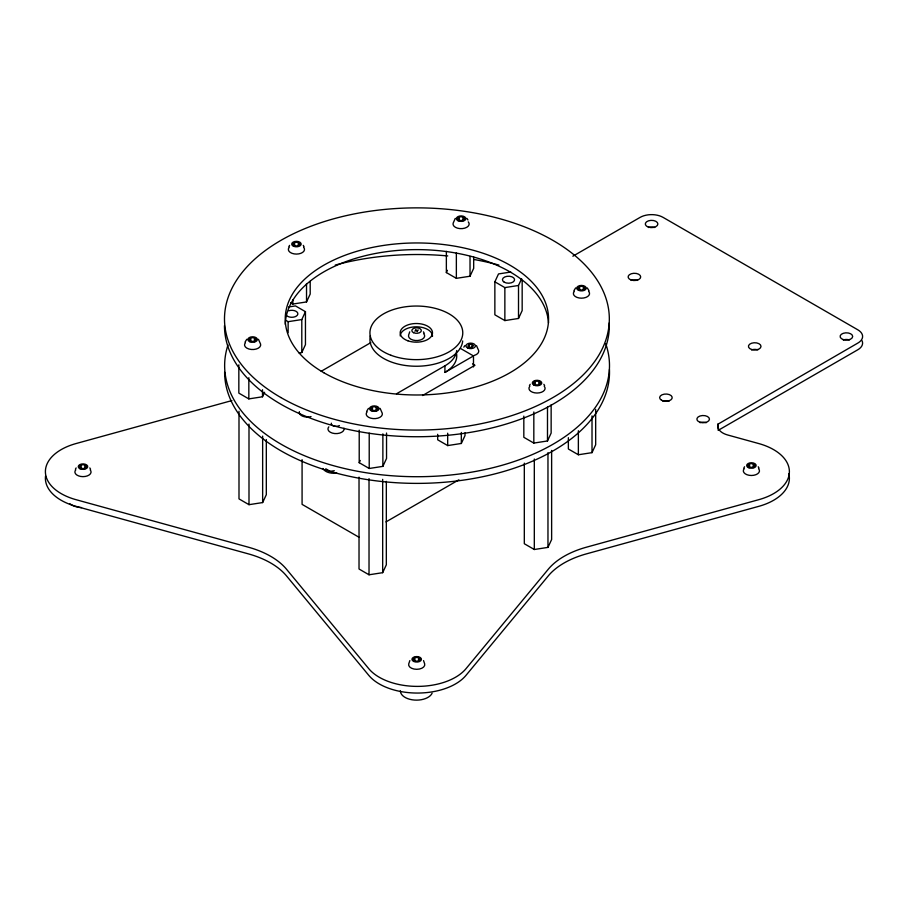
<?xml version="1.0" encoding="UTF-8"?>
<svg xmlns="http://www.w3.org/2000/svg" width="908" height="908" viewBox="0 0 908 908"><rect width="100%" height="100%" fill="white"/><g stroke="black" fill="none" stroke-linecap="round" stroke-linejoin="round"><path stroke-width="1.36" d="M572.869 256.204L640.14 217.364A16.208 9.352 0 0 1 663.056 217.364L857.856 329.831A16.208 9.352 0 0 1 857.856 343.065L718.046 424.127A17.331 10.011 0 0 0 727.626 434.977L758.725 443.547A53.878 31.11 0 0 1 789.381 471.627A53.878 31.11 0 0 1 758.725 499.695L586.477 547.183A81.028 46.773 0 0 0 548.273 569.237L466.008 668.685A53.878 31.11 0 0 1 417.396 686.391A53.878 31.11 0 0 1 368.773 668.685L286.508 569.237A81.028 46.773 0 0 0 248.315 547.183L76.056 499.695A53.878 31.11 0 0 1 45.4 471.627A53.878 31.11 0 0 1 76.056 443.547L231.903 400.576M238.838 364.846L238.838 393.119L248.837 398.896L262.503 396.785L264.591 392.279M290.651 302.761L292.875 304.044L306.529 301.933L310.196 294.044L310.196 281.321M299.061 352.974L301.796 352.554L301.796 319.571L305.451 311.682L295.452 305.905L288.631 306.961M301.796 352.554L305.451 344.665L305.451 311.682M238.997 411.256L238.997 498.901L248.996 504.678L262.65 502.567L266.316 494.678L266.316 439.54M473.681 257.032L473.681 268.337L470.026 276.225L456.361 278.336L446.361 272.57L447.406 270.312M386.536 433.037L386.536 458.483L382.87 466.371L369.216 468.483L359.216 462.705L360.26 460.458M522.168 280.345L522.168 310.581L518.513 318.47L504.859 320.581L494.86 314.804L494.86 281.821L498.515 273.932L510.807 272.037M359.023 477.12L359.023 569.01L369.023 574.787L382.677 572.676L386.331 564.787L386.331 481.376M518.513 318.47L518.513 285.475L521.646 278.722M437.679 434.308L437.679 439.801L447.678 445.578L461.332 443.467L464.998 435.579L464.998 432.832M523.825 416.102L523.825 437.304L533.825 443.081L547.49 440.959L551.145 433.082L551.145 404.798M524.313 463.148L524.313 543.733L534.313 549.499L547.967 547.388L551.633 539.511L551.633 450.436M568.363 437.679L568.363 448.995L578.362 454.76L592.016 452.649L595.671 444.761L595.671 409.417M75.387 469.243L76.136 467.926M288.835 246.681L289.584 245.364M245.024 342.134L246.783 339.286M409.735 331.851L408.6 335.166A8.081 4.665 0 0 0 417.85 340.511A8.081 4.665 0 0 0 423.775 333.781M366.696 411.245L368.466 408.384M573.879 290.776L575.638 287.915M529.432 385.639L530.181 384.311M409.849 660.593L408.725 663.918A8.081 4.665 0 0 0 416.704 669.31A8.081 4.665 0 0 0 424.683 663.918L423.548 660.593M743.811 468.097L744.549 466.769M455.271 218.397L453.115 223.266A8.081 4.665 0 0 0 462.354 228.6A8.081 4.665 0 0 0 468.29 221.87M463.818 347.162L464.839 345.619M469.345 344.382L467.79 346.141L469.334 347.389L471.978 347.378L473.533 345.619L471.99 344.37L469.345 344.382L469.345 348.343M294.623 242.254L292.796 244.07L294.601 245.898L298.244 245.898L300.071 244.082L298.255 242.266L294.623 242.254L294.623 246.216M81.164 464.817L79.337 466.633L81.153 468.449L84.785 468.46L86.612 466.644L84.807 464.817L81.164 464.817L81.164 468.778M250.801 337.719L248.974 339.524L250.79 341.351L254.422 341.351L256.249 339.535L254.433 337.719L250.801 337.719L250.801 341.669M459.278 216.83L457.462 218.646L459.266 220.462L462.898 220.474L464.726 218.658L462.921 216.842L459.278 216.83L459.278 220.792M372.473 406.818L370.646 408.634L372.462 410.461L376.094 410.461L377.921 408.645L376.116 406.829L372.473 406.818L372.473 410.779M579.656 286.349L577.829 288.165L579.633 289.993L583.276 289.993L585.104 288.177L583.288 286.361L579.656 286.349L579.656 290.31M535.209 381.212L533.393 383.028L535.198 384.844L538.83 384.856L540.657 383.04L538.853 381.212L535.209 381.212L535.209 385.162M414.888 657.494L413.061 659.31L414.877 661.126L418.509 661.126L420.336 659.31L418.531 657.494L414.888 657.494L414.888 661.444M749.588 463.67L747.761 465.486L749.577 467.302L753.209 467.302L755.036 465.498L753.231 463.67L749.588 463.67L749.588 467.62M321.205 371.281L370.839 342.622M396.501 393.788L444.92 365.833A40.406 23.324 0 0 0 456.701 350.545M444.92 365.833L444.92 372.428L473.488 355.936L473.488 366.934M422.549 395.525L474.963 365.266L472.535 363.858M385.957 521.918L458.903 479.81M414.786 331.091L418.384 330.035M494.86 281.821L504.859 287.598L518.513 285.475M285.918 320.399L288.131 321.682L301.796 319.571M334.314 470.719L330.217 471.354L325.779 468.789M460.39 348.377L473.488 355.936M359.216 537.366L302.08 504.371L302.08 459.652M415.66 329.525L417.498 331.602M587.283 287.915L589.054 290.776M466.916 218.397L467.938 219.94M476.484 345.619L478.641 350.488A8.081 4.665 0 0 1 474.328 355.369M380.111 408.384L382.268 413.254A8.081 4.665 0 0 1 373.018 418.588A8.081 4.665 0 0 1 367.082 411.857M258.44 339.286L260.596 344.143A8.081 4.665 0 0 1 251.346 349.478A8.081 4.665 0 0 1 245.41 342.759M758.248 466.769L758.986 468.097M543.869 384.311L544.618 385.639M423.423 331.851L424.172 333.168M303.272 245.364L304.021 246.681M89.824 467.926L90.573 469.243M753.231 463.67L753.231 467.631M718.183 423.696L718.183 430.358L857.856 349.728A16.208 9.352 0 0 0 862.044 340.682M592.016 415.898L592.016 452.649M583.288 286.361L583.288 290.31M578.362 430.733L578.362 454.76M547.967 452.672L547.967 547.388M547.49 407.034L547.49 440.959M538.853 381.212L538.853 385.174M534.313 459.028L534.313 549.499M533.825 411.971L533.825 443.081M504.859 287.598L504.859 320.581M471.99 344.37L471.99 348.331M470.026 256.431L470.026 276.225M462.921 216.842L462.921 220.792M461.332 432.469L461.332 443.467M456.361 252.889L456.361 278.336M447.678 433.207L447.678 445.578M446.361 251.357L446.361 272.57M418.531 657.494L418.531 661.455M382.87 433.854L382.87 466.371M382.677 479.367L382.677 572.676M376.116 406.829L376.116 410.791M369.216 433.139L369.216 468.483M369.023 478.652L369.023 574.787M359.216 430.188L359.216 462.705M306.529 283.546L306.529 301.933M298.255 242.266L298.255 246.216M292.875 299.799L292.875 304.044M288.131 321.682L288.131 332.68M262.503 389.714L262.503 396.785M262.65 436.112L262.65 502.567M254.433 337.719L254.433 341.68M248.996 424.093L248.996 504.678M248.837 377.694L248.837 398.896M84.807 464.817L84.807 468.778M303.624 247.294A8.081 4.665 0 0 1 296.428 254.081A8.081 4.665 0 0 1 289.232 247.294M544.221 386.252A8.081 4.665 0 0 1 537.025 393.028A8.081 4.665 0 0 1 529.829 386.252M588.668 291.389A8.081 4.665 0 0 1 581.46 298.176A8.081 4.665 0 0 1 574.265 291.389M609.268 322.885A192.428 111.105 0 0 1 419.28 436.725A192.428 111.105 0 0 1 224.469 325.631M285.26 324.315A131.66 76.011 0 0 1 415.762 249.621A131.66 76.011 0 0 1 548.489 322.998M288.767 310.763A6.061 3.496 0 0 1 297.041 312.046A6.061 3.496 0 0 1 294.828 316.824A6.061 3.496 0 0 1 286.542 315.541M344.007 428.224A8.081 4.665 0 0 1 334.768 433.559A8.081 4.665 0 0 1 328.832 426.828M339.388 425.557A4.744 2.747 0 0 1 333.872 426.056A4.744 2.747 0 0 1 331.341 423.185M311.047 416.568A8.081 4.665 0 0 1 302.625 416.182A8.081 4.665 0 0 1 299.39 411.676M605.67 343.576A192.428 111.105 0 0 1 418.27 476.711A192.428 111.105 0 0 1 227.999 344.938M335.256 265.057A192.428 111.105 0 0 1 447.746 255.942M473.942 259.484A192.428 111.105 0 0 1 498.878 265.057M609.438 369.533A192.428 111.105 0 0 1 419.439 483.374A192.428 111.105 0 0 1 224.628 372.28M336.811 473.079A11.316 6.526 0 0 1 322.953 468.46M400.201 335.903A16.162 9.33 0 0 1 416.761 326.812A16.162 9.33 0 0 1 432.503 336.38M462.694 340.954A46.41 26.797 0 0 1 411.71 366.106A46.41 26.797 0 0 1 370.419 335.597M456.531 353.496A40.406 23.324 0 0 1 444.92 372.428M788.78 473.636A53.878 31.11 0 0 1 758.725 506.358L586.477 553.857A81.028 46.773 0 0 0 548.273 575.899L466.008 675.348A53.878 31.11 0 0 1 417.396 693.054A53.878 31.11 0 0 1 368.773 675.348L286.508 575.899A81.028 46.773 0 0 0 248.315 553.857L76.056 506.358A53.878 31.11 0 0 1 45.548 475.951M700.023 422.663A6.277 3.621 0 0 1 706.299 422.663M843.26 339.967A6.277 3.621 0 0 1 849.536 339.967M648.46 227.499A6.277 3.621 0 0 1 654.736 227.499M631.276 280.424A6.277 3.621 0 0 1 637.552 280.424M751.586 349.886A6.277 3.621 0 0 1 757.862 349.886M662.783 401.166A6.277 3.621 0 0 1 669.06 401.166M90.176 469.856A8.081 4.665 0 0 1 82.98 476.643A8.081 4.665 0 0 1 75.773 469.856M81.538 507.595A16.162 9.33 0 0 1 69.712 503.656M758.6 468.71A8.081 4.665 0 0 1 751.404 475.486A8.081 4.665 0 0 1 744.197 468.71M432.117 693.213A16.162 9.33 0 0 1 414.4 700.057A16.162 9.33 0 0 1 400.349 690.806M293.443 246.204A4.744 2.747 0 0 0 301.115 244.502A4.744 2.747 0 0 0 294.725 241.517A4.744 2.747 0 0 0 293.443 246.204M371.293 410.779A4.744 2.747 0 0 0 378.976 409.077A4.744 2.747 0 0 0 372.586 406.08A4.744 2.747 0 0 0 371.293 410.779M534.04 385.162A4.744 2.747 0 0 0 541.713 383.46A4.744 2.747 0 0 0 535.323 380.475A4.744 2.747 0 0 0 534.04 385.162M249.621 341.669A4.744 2.747 0 0 0 257.304 339.967A4.744 2.747 0 0 0 250.903 336.97A4.744 2.747 0 0 0 249.621 341.669M578.475 290.299A4.744 2.747 0 0 0 586.159 288.596A4.744 2.747 0 0 0 579.758 285.611A4.744 2.747 0 0 0 578.475 290.299M280.833 397.522A192.428 111.105 0 0 0 602.776 347.719A192.428 111.105 0 0 0 367.093 211.655A192.428 111.105 0 0 0 280.833 397.522M323.804 372.723A131.66 76.011 0 0 0 544.074 338.639A131.66 76.011 0 0 0 382.824 245.546A131.66 76.011 0 0 0 323.804 372.723M458.109 220.78A4.744 2.747 0 0 0 465.781 219.078A4.744 2.747 0 0 0 459.391 216.093A4.744 2.747 0 0 0 458.109 220.78M467.677 348.014A4.744 2.747 0 0 0 475.349 346.311A4.744 2.747 0 0 0 468.959 343.315A4.744 2.747 0 0 0 467.677 348.014M504.224 282.184A6.061 3.496 0 0 0 514.371 280.617A6.061 3.496 0 0 0 506.948 276.327A6.061 3.496 0 0 0 504.224 282.184M407.919 340.806A16.162 9.33 0 0 0 432.503 333.077A16.162 9.33 0 0 0 408.634 324.644A16.162 9.33 0 0 0 407.919 340.806M390.905 355.255A46.41 26.797 0 0 0 462.694 334.36A46.41 26.797 0 0 0 395.457 308.913A46.41 26.797 0 0 0 390.905 355.255M413.594 332.691A4.744 2.747 0 0 0 421.267 330.989A4.744 2.747 0 0 0 414.877 328.004A4.744 2.747 0 0 0 413.594 332.691M413.707 661.444A4.744 2.747 0 0 0 421.391 659.741A4.744 2.747 0 0 0 415.001 656.745A4.744 2.747 0 0 0 413.707 661.444M751.586 349.512A6.277 3.621 0 0 0 761.006 346.368A6.277 3.621 0 0 0 751.586 343.224A6.277 3.621 0 0 0 751.586 349.512M661.478 400.201A6.277 3.621 0 0 0 671.988 398.578A6.277 3.621 0 0 0 664.293 394.14A6.277 3.621 0 0 0 661.478 400.201M631.276 280.05A6.277 3.621 0 0 0 640.696 276.906A6.277 3.621 0 0 0 631.276 273.762A6.277 3.621 0 0 0 631.276 280.05M700.023 422.277A6.277 3.621 0 0 0 709.443 419.144A6.277 3.621 0 0 0 700.023 416A6.277 3.621 0 0 0 700.023 422.277M648.46 227.125A6.277 3.621 0 0 0 657.88 223.981A6.277 3.621 0 0 0 648.46 220.837A6.277 3.621 0 0 0 648.46 227.125M843.26 339.581A6.277 3.621 0 0 0 852.68 336.448A6.277 3.621 0 0 0 843.26 333.304A6.277 3.621 0 0 0 843.26 339.581M79.983 468.766A4.744 2.747 0 0 0 87.667 467.064A4.744 2.747 0 0 0 81.277 464.079A4.744 2.747 0 0 0 79.983 468.766M748.408 467.62A4.744 2.747 0 0 0 756.092 465.918A4.744 2.747 0 0 0 749.702 462.932A4.744 2.747 0 0 0 748.408 467.62"/></g></svg>
